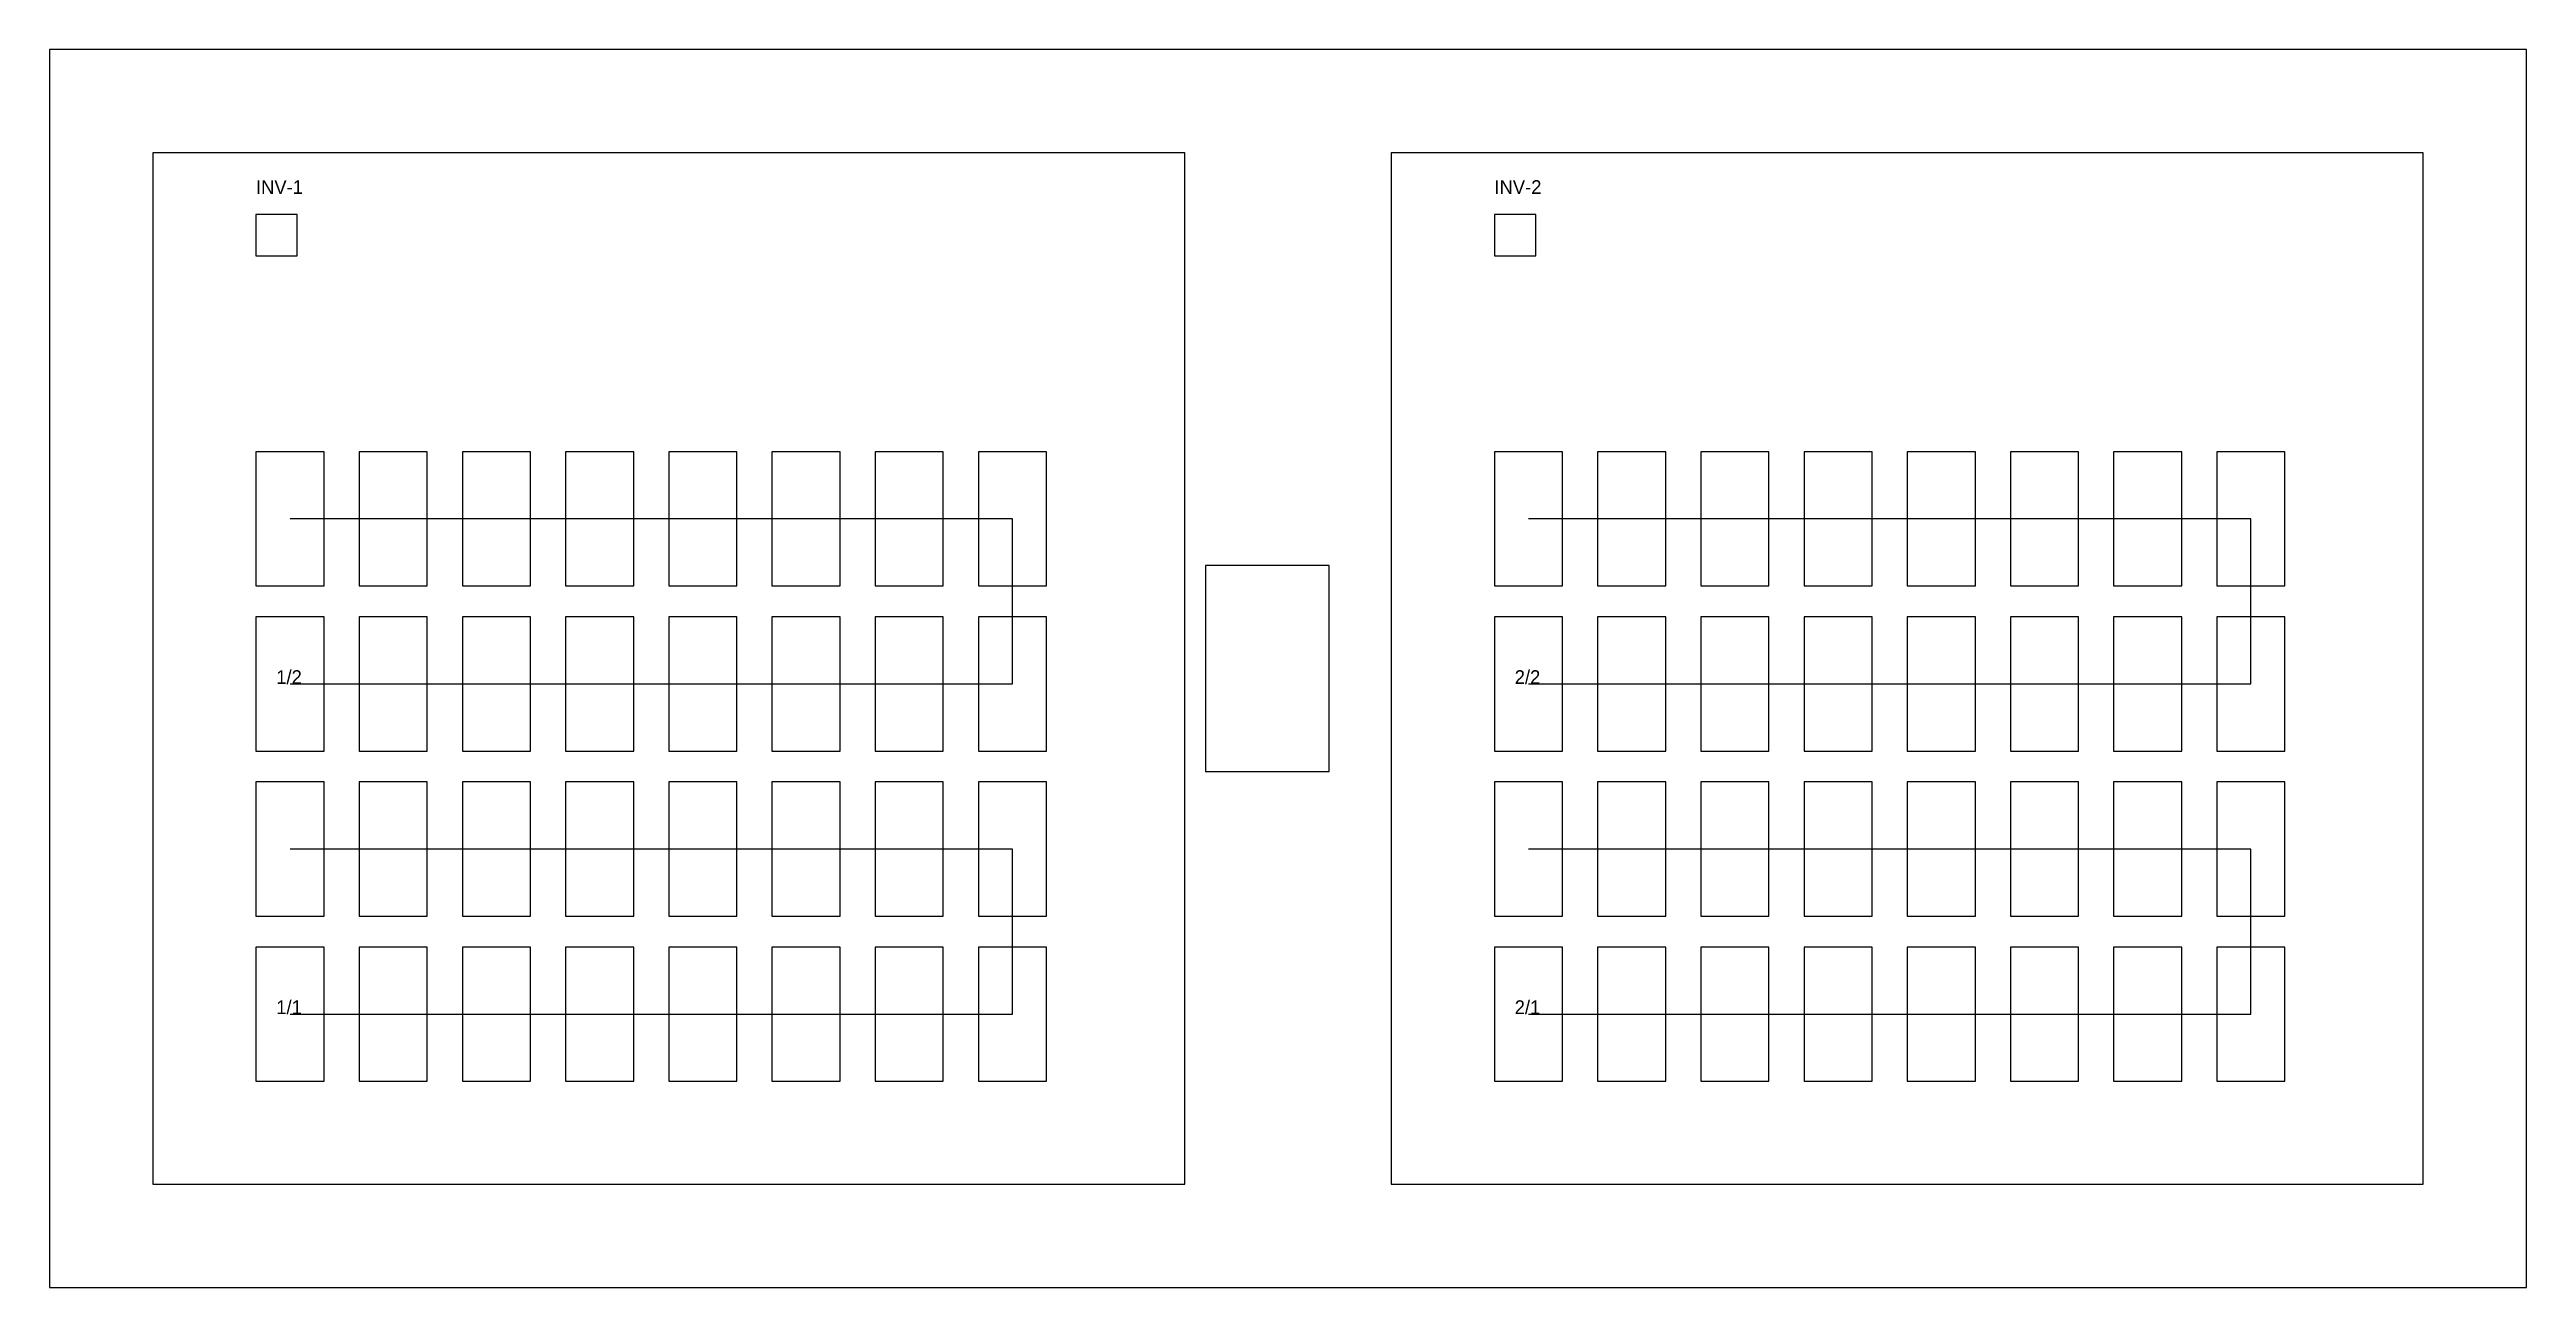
# Model space of a CAD drawing. Header units: inches. Extents: x 0 to 1440, y 0 to 720.
import ezdxf

# ---------------------------------------------------------------- set-up
doc = ezdxf.new("R2010")
doc.units = ezdxf.units.IN
doc.header["$MEASUREMENT"] = 0
for name, color, linetype in [('InverterLabels', 3, 'CONTINUOUS'), ('Inverters', 1, 'CONTINUOUS'), ('Obstructions', 4, 'CONTINUOUS'), ('Panels', 5, 'CONTINUOUS'), ('Roof', 2, 'CONTINUOUS'), ('StringLabels', 2, 'CONTINUOUS'), ('Strings', 6, 'CONTINUOUS'), ('Zones', 3, 'CONTINUOUS')]:
    doc.layers.add(name, color=color, linetype=linetype)

msp = doc.modelspace()

# ---------------------------------------------------------------- linework, layer by layer
at = {"layer": 'Inverters'}
for points in [[(120, 600), (144, 600), (144, 624), (120, 624)], [(840, 600), (864, 600), (864, 624), (840, 624)]]:
    msp.add_lwpolyline(points, close=True, dxfattribs=at)
at = {"layer": 'Obstructions'}
msp.add_lwpolyline([(672, 300), (744, 300), (744, 420), (672, 420)], close=True, dxfattribs=at)
at = {"layer": 'Panels'}
for points in [[(120, 408), (159.6, 408), (159.6, 486), (120, 486)], [(180, 408), (219.6, 408), (219.6, 486), (180, 486)], [(240, 408), (279.6, 408), (279.6, 486), (240, 486)], [(300, 408), (339.6, 408), (339.6, 486), (300, 486)], [(360, 408), (399.6, 408), (399.6, 486), (360, 486)], [(420, 408), (459.6, 408), (459.6, 486), (420, 486)], [(480, 408), (519.6, 408), (519.6, 486), (480, 486)], [(540, 408), (579.6, 408), (579.6, 486), (540, 486)], [(840, 408), (879.6, 408), (879.6, 486), (840, 486)], [(900, 408), (939.6, 408), (939.6, 486), (900, 486)], [(960, 408), (999.6, 408), (999.6, 486), (960, 486)], [(1020, 408), (1059.6, 408), (1059.6, 486), (1020, 486)], [(1080, 408), (1119.6, 408), (1119.6, 486), (1080, 486)], [(1140, 408), (1179.6, 408), (1179.6, 486), (1140, 486)], [(1200, 408), (1239.6, 408), (1239.6, 486), (1200, 486)], [(1260, 408), (1299.6, 408), (1299.6, 486), (1260, 486)], [(120, 312), (159.6, 312), (159.6, 390), (120, 390)], [(180, 312), (219.6, 312), (219.6, 390), (180, 390)], [(240, 312), (279.6, 312), (279.6, 390), (240, 390)], [(300, 312), (339.6, 312), (339.6, 390), (300, 390)], [(360, 312), (399.6, 312), (399.6, 390), (360, 390)], [(420, 312), (459.6, 312), (459.6, 390), (420, 390)], [(480, 312), (519.6, 312), (519.6, 390), (480, 390)], [(540, 312), (579.6, 312), (579.6, 390), (540, 390)], [(840, 312), (879.6, 312), (879.6, 390), (840, 390)], [(900, 312), (939.6, 312), (939.6, 390), (900, 390)], [(960, 312), (999.6, 312), (999.6, 390), (960, 390)], [(1020, 312), (1059.6, 312), (1059.6, 390), (1020, 390)], [(1080, 312), (1119.6, 312), (1119.6, 390), (1080, 390)], [(1140, 312), (1179.6, 312), (1179.6, 390), (1140, 390)], [(1200, 312), (1239.6, 312), (1239.6, 390), (1200, 390)], [(1260, 312), (1299.6, 312), (1299.6, 390), (1260, 390)], [(120, 216), (159.6, 216), (159.6, 294), (120, 294)], [(180, 216), (219.6, 216), (219.6, 294), (180, 294)], [(240, 216), (279.6, 216), (279.6, 294), (240, 294)], [(300, 216), (339.6, 216), (339.6, 294), (300, 294)], [(360, 216), (399.6, 216), (399.6, 294), (360, 294)], [(420, 216), (459.6, 216), (459.6, 294), (420, 294)], [(480, 216), (519.6, 216), (519.6, 294), (480, 294)], [(540, 216), (579.6, 216), (579.6, 294), (540, 294)], [(840, 216), (879.6, 216), (879.6, 294), (840, 294)], [(900, 216), (939.6, 216), (939.6, 294), (900, 294)], [(960, 216), (999.6, 216), (999.6, 294), (960, 294)], [(1020, 216), (1059.6, 216), (1059.6, 294), (1020, 294)], [(1080, 216), (1119.6, 216), (1119.6, 294), (1080, 294)], [(1140, 216), (1179.6, 216), (1179.6, 294), (1140, 294)], [(1200, 216), (1239.6, 216), (1239.6, 294), (1200, 294)], [(1260, 216), (1299.6, 216), (1299.6, 294), (1260, 294)], [(120, 120), (159.6, 120), (159.6, 198), (120, 198)], [(180, 120), (219.6, 120), (219.6, 198), (180, 198)], [(240, 120), (279.6, 120), (279.6, 198), (240, 198)], [(300, 120), (339.6, 120), (339.6, 198), (300, 198)], [(360, 120), (399.6, 120), (399.6, 198), (360, 198)], [(420, 120), (459.6, 120), (459.6, 198), (420, 198)], [(480, 120), (519.6, 120), (519.6, 198), (480, 198)], [(540, 120), (579.6, 120), (579.6, 198), (540, 198)], [(840, 120), (879.6, 120), (879.6, 198), (840, 198)], [(900, 120), (939.6, 120), (939.6, 198), (900, 198)], [(960, 120), (999.6, 120), (999.6, 198), (960, 198)], [(1020, 120), (1059.6, 120), (1059.6, 198), (1020, 198)], [(1080, 120), (1119.6, 120), (1119.6, 198), (1080, 198)], [(1140, 120), (1179.6, 120), (1179.6, 198), (1140, 198)], [(1200, 120), (1239.6, 120), (1239.6, 198), (1200, 198)], [(1260, 120), (1299.6, 120), (1299.6, 198), (1260, 198)]]:
    msp.add_lwpolyline(points, close=True, dxfattribs=at)
at = {"layer": 'Roof'}
msp.add_lwpolyline([(0, 0), (1440, 0), (1440, 720), (0, 720)], close=True, dxfattribs=at)
at = {"layer": 'Strings'}
for points in [[(139.8, 351), (199.8, 351), (259.8, 351), (319.8, 351), (379.8, 351), (439.8, 351), (499.8, 351), (559.8, 351), (559.8, 447), (499.8, 447), (439.8, 447), (379.8, 447), (319.8, 447), (259.8, 447), (199.8, 447), (139.8, 447)], [(859.8, 351), (919.8, 351), (979.8, 351), (1039.8, 351), (1099.8, 351), (1159.8, 351), (1219.8, 351), (1279.8, 351), (1279.8, 447), (1219.8, 447), (1159.8, 447), (1099.8, 447), (1039.8, 447), (979.8, 447), (919.8, 447), (859.8, 447)], [(139.8, 159), (199.8, 159), (259.8, 159), (319.8, 159), (379.8, 159), (439.8, 159), (499.8, 159), (559.8, 159), (559.8, 255), (499.8, 255), (439.8, 255), (379.8, 255), (319.8, 255), (259.8, 255), (199.8, 255), (139.8, 255)], [(859.8, 159), (919.8, 159), (979.8, 159), (1039.8, 159), (1099.8, 159), (1159.8, 159), (1219.8, 159), (1279.8, 159), (1279.8, 255), (1219.8, 255), (1159.8, 255), (1099.8, 255), (1039.8, 255), (979.8, 255), (919.8, 255), (859.8, 255)]]:
    msp.add_lwpolyline(points, dxfattribs=at)
at = {"layer": 'Zones'}
for points in [[(60, 60), (660, 60), (660, 660), (60, 660)], [(780, 60), (1380, 60), (1380, 660), (780, 660)]]:
    msp.add_lwpolyline(points, close=True, dxfattribs=at)

# ---------------------------------------------------------------- texts
at = {"layer": 'InverterLabels'}
for s, p in [('INV-1', (120, 636)), ('INV-2', (840, 636))]:
    msp.add_text(s, height=8, dxfattribs=at).set_placement(p)
at = {"layer": 'StringLabels'}
for s, p in [('1/2', (131.8, 351)), ('2/2', (851.8, 351)), ('1/1', (131.8, 159)), ('2/1', (851.8, 159))]:
    msp.add_text(s, height=8, dxfattribs=at).set_placement(p)

doc.saveas('drawing.dxf')
